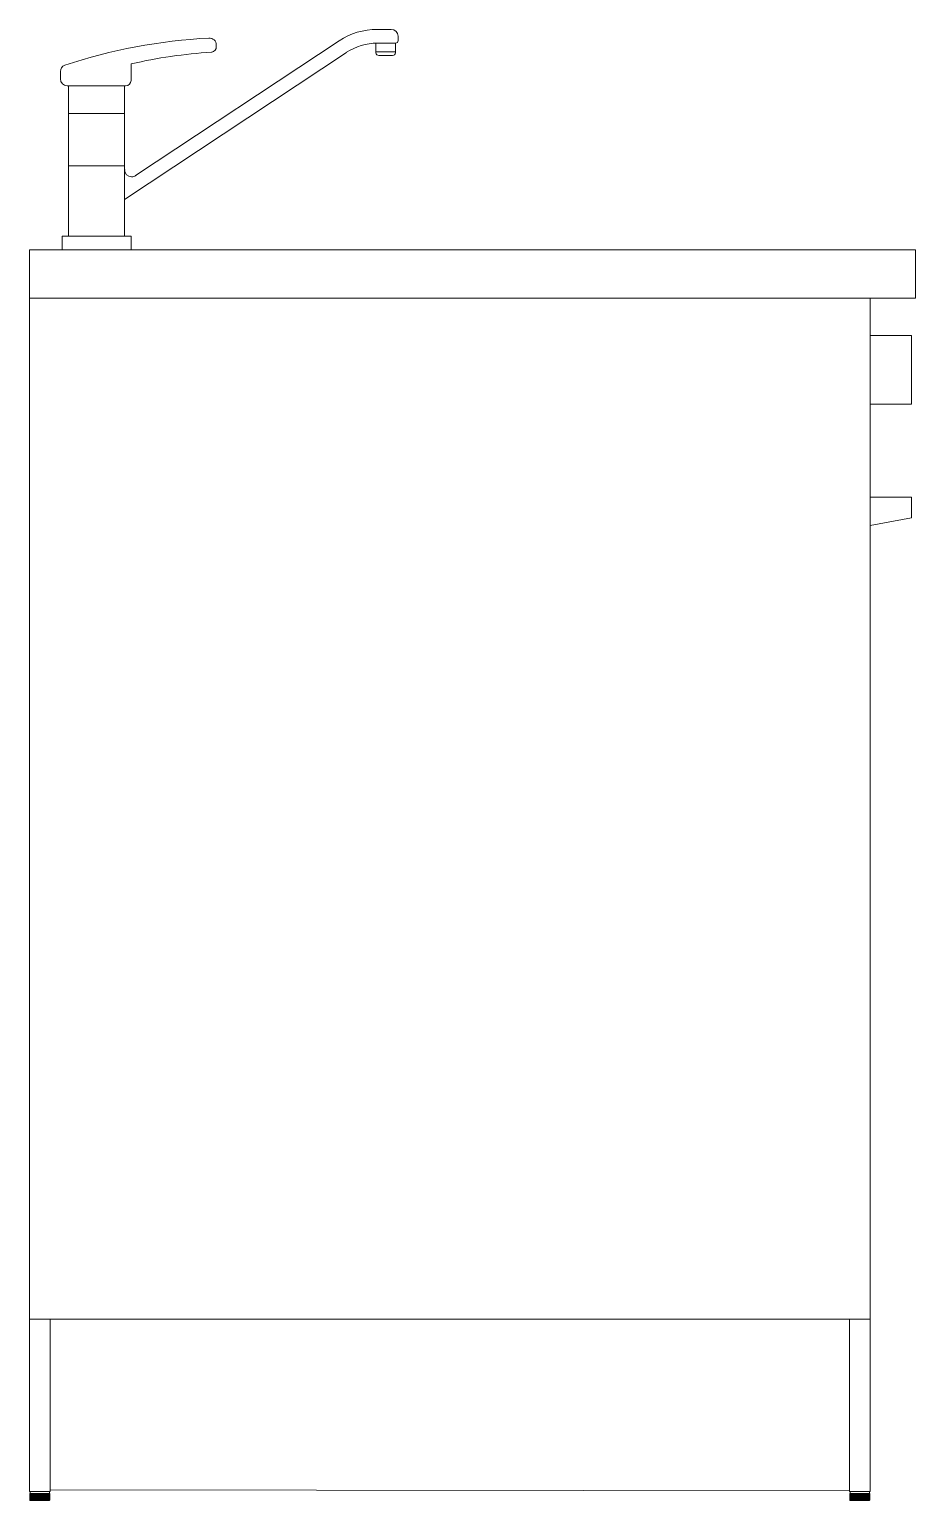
# Model space of a CAD drawing. Header units: centimetres. Extents: x -16179 to 12840, y -10704 to 3856.
# Drawn here: x 4314.7 to 4379, y -951.6 to -844.9 of the extents above; entities that cross this region are included whole.
import ezdxf

# ---------------------------------------------------------------- set-up
doc = ezdxf.new("R2010")
doc.units = ezdxf.units.CM
doc.header["$MEASUREMENT"] = 0
doc.layers.add('0_Num_Penna__7_Num_Penna__7_Num_Penna__7', color=7, linetype='Continuous', lineweight=18)
doc.layers.add('elementi incassati_Num_Penna__4_Num_Penna__4_Num_Penna__4', color=4, linetype='Continuous', lineweight=18)

msp = doc.modelspace()

# ---------------------------------------------------------------- linework, layer by layer
at = {"layer": '0_Num_Penna__7_Num_Penna__7_Num_Penna__7', "color": 7, "linetype": 'Continuous', "lineweight": 18}
for p, q in [((4339.9, -844.87), (4340.93, -844.87)), ((4341.43, -845.37), (4341.43, -845.67)), ((4337.69, -846.54), (4321.58, -857.22)), ((4322.38, -855.48), (4337.14, -845.71)), ((4327.88, -846.53), (4327.93, -846.53)), ((4328.23, -846), (4328.23, -846.1)), ((4339.82, -846.57), (4339.82, -845.87)), ((4339.82, -846.51), (4341.23, -846.51)), ((4341.23, -845.87), (4339.9, -845.87)), ((4341.23, -845.87), (4341.23, -846.57)), ((4322.05, -848.57), (4322.05, -847.37)), ((4341.03, -846.77), (4340.02, -846.77)), ((4316.92, -848.47), (4316.92, -847.94)), ((4317.42, -848.97), (4321.58, -848.97)), ((4317.42, -848.97), (4317.5, -848.97)), ((4317.5, -859.89), (4317.5, -848.97)), ((4321.58, -848.97), (4321.58, -859.89)), ((4321.58, -848.97), (4321.65, -848.97)), ((4317.5, -850.97), (4321.58, -850.97)), ((4317.5, -854.78), (4321.58, -854.78)), ((4321.58, -855.07), (4321.63, -855.07)), ((4322.08, -855.57), (4322.1, -855.57)), ((4317.05, -860.87), (4317.05, -859.89)), ((4317.05, -859.89), (4322.05, -859.89)), ((4322.05, -859.89), (4322.05, -860.87)), ((4314.67, -860.87), (4378.97, -860.87)), ((4314.67, -860.87), (4314.67, -950.97)), ((4322.05, -860.87), (4317.05, -860.87)), ((4378.97, -860.87), (4378.97, -864.37)), ((4378.97, -864.37), (4314.67, -864.37)), ((4375.67, -864.37), (4375.67, -938.47)), ((4314.67, -938.47), (4316.17, -938.47)), ((4314.67, -950.97), (4314.67, -938.47)), ((4316.17, -938.47), (4316.17, -950.97)), ((4374.17, -938.47), (4316.17, -938.47)), ((4375.67, -938.47), (4374.17, -938.47)), ((4374.17, -938.47), (4374.17, -950.97)), ((4375.67, -938.47), (4375.67, -950.97)), ((4316.17, -950.97), (4314.67, -950.97)), ((4316.12, -950.97), (4314.73, -950.97)), ((4374.17, -950.94), (4316.17, -950.87)), ((4375.67, -950.97), (4374.17, -950.97)), ((4375.62, -950.97), (4374.23, -950.97))]:
    msp.add_line(p, q, dxfattribs=at)
at = {"layer": '0_Num_Penna__7_Num_Penna__7_Num_Penna__7', "color": 7, "linetype": 'Continuous', "lineweight": 18, "flags": 128}
for points in [[(4314.7, -951.12), (4314.7, -951.61), (4314.7, -951.61), (4314.71, -951.61)], [(4314.71, -951.12), (4314.71, -951.61), (4314.71, -951.61), (4314.71, -951.61), (4314.72, -951.61)], [(4314.71, -951.12), (4314.71, -951.12), (4314.71, -951.12), (4314.72, -951.12)], [(4314.72, -951.62), (4314.72, -951.62), (4314.72, -951.61), (4314.72, -951.61), (4314.72, -951.61), (4314.72, -951.12)], [(4314.75, -951.12), (4314.74, -951.12), (4314.73, -951.12), (4314.73, -951.12), (4314.73, -951.12), (4314.72, -951.12)], [(4314.73, -951.12), (4314.73, -950.97)], [(4314.73, -951.12), (4314.73, -951.61), (4314.73, -951.61), (4314.74, -951.61), (4314.75, -951.61)], [(4314.74, -951.62), (4314.74, -951.62), (4314.74, -951.61), (4314.74, -951.61), (4314.75, -951.61), (4314.75, -951.12)], [(4314.78, -951.12), (4314.77, -951.12), (4314.76, -951.12), (4314.76, -951.12), (4314.75, -951.12), (4314.75, -951.12)], [(4314.76, -951.12), (4314.76, -951.61), (4314.76, -951.61), (4314.77, -951.61), (4314.78, -951.61)], [(4314.77, -951.62), (4314.77, -951.62), (4314.77, -951.62), (4314.78, -951.62), (4314.78, -951.61), (4314.78, -951.61), (4314.78, -951.12)], [(4314.83, -951.12), (4314.82, -951.12), (4314.81, -951.12), (4314.81, -951.12), (4314.79, -951.12), (4314.78, -951.12)], [(4314.81, -951.62), (4314.81, -951.62), (4314.82, -951.62), (4314.82, -951.62), (4314.82, -951.62), (4314.83, -951.61), (4314.83, -951.61), (4314.83, -951.12)], [(4314.81, -951.12), (4314.81, -951.61), (4314.81, -951.61), (4314.82, -951.61), (4314.83, -951.61)], [(4314.88, -951.12), (4314.88, -951.12), (4314.86, -951.12), (4314.86, -951.12), (4314.86, -951.12), (4314.84, -951.12), (4314.83, -951.12)], [(4314.86, -951.62), (4314.87, -951.62), (4314.87, -951.62), (4314.88, -951.62), (4314.88, -951.62), (4314.88, -951.61), (4314.88, -951.61), (4314.88, -951.12)], [(4314.86, -951.12), (4314.86, -951.61), (4314.86, -951.61), (4314.86, -951.61), (4314.88, -951.61), (4314.88, -951.61)], [(4314.95, -951.12), (4314.94, -951.12), (4314.93, -951.12), (4314.93, -951.12), (4314.92, -951.12), (4314.9, -951.12), (4314.88, -951.12)], [(4314.92, -951.12), (4314.92, -951.61), (4314.93, -951.61), (4314.93, -951.61), (4314.94, -951.61), (4314.95, -951.61)], [(4314.93, -951.61), (4314.93, -951.62), (4314.93, -951.62), (4314.94, -951.62), (4314.94, -951.62), (4314.95, -951.61), (4314.95, -951.61), (4314.95, -951.12)], [(4315.02, -951.12), (4315.01, -951.12), (4315, -951.12), (4314.99, -951.12), (4314.99, -951.12), (4314.97, -951.12), (4314.95, -951.12)], [(4314.99, -951.12), (4314.99, -951.61), (4314.99, -951.61), (4315, -951.62), (4315.01, -951.62), (4315.01, -951.62), (4315.02, -951.61), (4315.02, -951.61), (4315.02, -951.61), (4315.02, -951.12)], [(4315.11, -951.12), (4315.09, -951.12), (4315.08, -951.12), (4315.07, -951.12), (4315.07, -951.12), (4315.05, -951.12), (4315.02, -951.12)], [(4315.07, -951.12), (4315.07, -951.61), (4315.07, -951.61), (4315.08, -951.62), (4315.09, -951.62), (4315.09, -951.62), (4315.1, -951.61), (4315.11, -951.61), (4315.11, -951.61), (4315.11, -951.12)], [(4315.19, -951.12), (4315.18, -951.12), (4315.17, -951.12), (4315.16, -951.12), (4315.15, -951.12), (4315.13, -951.12), (4315.11, -951.12)], [(4315.15, -951.12), (4315.15, -951.61), (4315.16, -951.61), (4315.17, -951.62), (4315.17, -951.62), (4315.18, -951.62), (4315.19, -951.61), (4315.19, -951.61), (4315.19, -951.61), (4315.19, -951.12)], [(4315.29, -951.12), (4315.27, -951.12), (4315.26, -951.12), (4315.25, -951.12), (4315.25, -951.12), (4315.22, -951.12), (4315.19, -951.12)], [(4315.25, -951.12), (4315.25, -951.61), (4315.25, -951.61), (4315.26, -951.62), (4315.26, -951.62), (4315.27, -951.62), (4315.28, -951.61), (4315.28, -951.61), (4315.29, -951.61), (4315.29, -951.12)], [(4315.38, -951.12), (4315.37, -951.12), (4315.35, -951.12), (4315.34, -951.12), (4315.34, -951.12), (4315.31, -951.12), (4315.28, -951.12)], [(4315.34, -951.12), (4315.34, -951.61), (4315.34, -951.61), (4315.35, -951.62), (4315.35, -951.62), (4315.36, -951.62), (4315.37, -951.61), (4315.38, -951.61), (4315.38, -951.61), (4315.38, -951.12)], [(4315.47, -951.12), (4315.46, -951.12), (4315.45, -951.12), (4315.44, -951.12), (4315.43, -951.12), (4315.4, -951.12), (4315.38, -951.12)], [(4315.43, -951.12), (4315.43, -951.61), (4315.43, -951.61), (4315.43, -951.61), (4315.44, -951.62), (4315.45, -951.62), (4315.46, -951.62), (4315.47, -951.61), (4315.47, -951.61), (4315.47, -951.12)], [(4315.56, -951.12), (4315.56, -951.12), (4315.55, -951.12), (4315.53, -951.12), (4315.52, -951.12), (4315.5, -951.12), (4315.47, -951.12)], [(4315.52, -951.12), (4315.52, -951.61), (4315.53, -951.61), (4315.53, -951.61), (4315.54, -951.62), (4315.55, -951.62), (4315.55, -951.62), (4315.56, -951.61), (4315.56, -951.61), (4315.56, -951.12)], [(4315.65, -951.12), (4315.65, -951.12), (4315.64, -951.12), (4315.63, -951.12), (4315.62, -951.12), (4315.59, -951.12), (4315.56, -951.12)], [(4315.62, -951.12), (4315.62, -951.61), (4315.62, -951.61), (4315.62, -951.61), (4315.63, -951.62), (4315.63, -951.62), (4315.64, -951.62), (4315.65, -951.61), (4315.65, -951.61), (4315.65, -951.12)], [(4315.74, -951.12), (4315.73, -951.12), (4315.73, -951.12), (4315.71, -951.12), (4315.7, -951.12), (4315.68, -951.12), (4315.65, -951.12)], [(4315.7, -951.12), (4315.7, -951.61), (4315.71, -951.61), (4315.71, -951.61), (4315.72, -951.62), (4315.72, -951.62), (4315.73, -951.62), (4315.74, -951.61), (4315.74, -951.61), (4315.74, -951.12)], [(4315.82, -951.12), (4315.82, -951.12), (4315.81, -951.12), (4315.8, -951.12), (4315.79, -951.12), (4315.76, -951.12), (4315.74, -951.12)], [(4315.79, -951.12), (4315.79, -951.61), (4315.79, -951.61), (4315.79, -951.61), (4315.8, -951.62), (4315.8, -951.62), (4315.81, -951.62), (4315.82, -951.61), (4315.82, -951.61), (4315.82, -951.12)], [(4315.89, -951.12), (4315.89, -951.12), (4315.89, -951.12), (4315.88, -951.12), (4315.86, -951.12), (4315.84, -951.12), (4315.82, -951.12)], [(4315.89, -951.61), (4315.89, -951.62), (4315.88, -951.62), (4315.88, -951.62), (4315.87, -951.62), (4315.87, -951.61), (4315.86, -951.61), (4315.86, -951.12)], [(4315.89, -951.61), (4315.89, -951.61), (4315.89, -951.61), (4315.89, -951.61), (4315.89, -951.12)], [(4315.96, -951.12), (4315.96, -951.12), (4315.95, -951.12), (4315.94, -951.12), (4315.93, -951.12), (4315.91, -951.12), (4315.89, -951.12)], [(4315.96, -951.62), (4315.95, -951.62), (4315.95, -951.62), (4315.94, -951.62), (4315.94, -951.62), (4315.94, -951.61), (4315.93, -951.61), (4315.93, -951.12)], [(4315.96, -951.62), (4315.96, -951.61), (4315.96, -951.61), (4315.96, -951.61), (4315.96, -951.61), (4315.96, -951.61), (4315.96, -951.61), (4315.96, -951.12)], [(4316.02, -951.12), (4316.02, -951.12), (4316.01, -951.12), (4316, -951.12), (4315.98, -951.12), (4315.96, -951.12)], [(4316.01, -951.62), (4316.01, -951.62), (4316.01, -951.62), (4316, -951.62), (4316, -951.62), (4316, -951.61), (4316, -951.61), (4316, -951.12)], [(4316.01, -951.62), (4316.02, -951.62), (4316.02, -951.61), (4316.02, -951.61), (4316.02, -951.61), (4316.02, -951.61), (4316.02, -951.61), (4316.02, -951.12)], [(4316.07, -951.12), (4316.07, -951.12), (4316.06, -951.12), (4316.05, -951.12), (4316.03, -951.12), (4316.02, -951.12)], [(4316.06, -951.62), (4316.06, -951.62), (4316.06, -951.62), (4316.05, -951.62), (4316.05, -951.62), (4316.05, -951.61), (4316.05, -951.61), (4316.05, -951.12)], [(4316.06, -951.62), (4316.06, -951.62), (4316.07, -951.61), (4316.07, -951.61), (4316.07, -951.61), (4316.07, -951.61), (4316.07, -951.61), (4316.07, -951.12)], [(4316.11, -951.12), (4316.11, -951.12), (4316.1, -951.12), (4316.09, -951.12), (4316.08, -951.12), (4316.07, -951.12)], [(4316.1, -951.62), (4316.09, -951.62), (4316.09, -951.62), (4316.09, -951.62), (4316.09, -951.61), (4316.09, -951.61), (4316.09, -951.12)], [(4316.1, -951.62), (4316.1, -951.62), (4316.1, -951.62), (4316.1, -951.61), (4316.11, -951.61), (4316.11, -951.61), (4316.11, -951.61), (4316.11, -951.61), (4316.11, -951.61), (4316.11, -951.12)], [(4316.13, -951.12), (4316.13, -951.12), (4316.13, -951.12), (4316.12, -951.12), (4316.11, -951.12), (4316.11, -951.12)], [(4316.12, -951.12), (4316.12, -950.97)], [(4316.12, -951.62), (4316.12, -951.62), (4316.12, -951.61), (4316.12, -951.61), (4316.12, -951.61), (4316.12, -951.12)], [(4316.12, -951.62), (4316.13, -951.62), (4316.13, -951.62), (4316.13, -951.61), (4316.13, -951.61), (4316.13, -951.61), (4316.13, -951.61), (4316.13, -951.61), (4316.13, -951.61), (4316.13, -951.12)], [(4316.15, -951.12), (4316.14, -951.12), (4316.14, -951.12), (4316.13, -951.12)], [(4316.14, -951.62), (4316.14, -951.62), (4316.14, -951.61), (4316.14, -951.61), (4316.14, -951.61), (4316.14, -951.12)], [(4316.14, -951.62), (4316.14, -951.62), (4316.15, -951.62), (4316.15, -951.61), (4316.15, -951.61), (4316.15, -951.61), (4316.15, -951.61), (4316.15, -951.61), (4316.15, -951.12)], [(4316.15, -951.12), (4316.15, -951.61), (4316.15, -951.61)], [(4374.2, -951.12), (4374.2, -951.61), (4374.2, -951.61), (4374.21, -951.61)], [(4374.21, -951.12), (4374.21, -951.61), (4374.21, -951.61), (4374.21, -951.61), (4374.22, -951.61)], [(4374.21, -951.12), (4374.21, -951.12), (4374.21, -951.12), (4374.22, -951.12)], [(4374.22, -951.62), (4374.22, -951.62), (4374.22, -951.61), (4374.22, -951.61), (4374.22, -951.61), (4374.22, -951.12)], [(4374.25, -951.12), (4374.24, -951.12), (4374.23, -951.12), (4374.23, -951.12), (4374.23, -951.12), (4374.22, -951.12)], [(4374.23, -951.12), (4374.23, -950.97)], [(4374.23, -951.12), (4374.23, -951.61), (4374.23, -951.61), (4374.24, -951.61), (4374.25, -951.61)], [(4374.24, -951.62), (4374.24, -951.62), (4374.24, -951.61), (4374.24, -951.61), (4374.25, -951.61), (4374.25, -951.12)], [(4374.28, -951.12), (4374.27, -951.12), (4374.26, -951.12), (4374.26, -951.12), (4374.25, -951.12), (4374.25, -951.12)], [(4374.26, -951.12), (4374.26, -951.61), (4374.26, -951.61), (4374.27, -951.61), (4374.28, -951.61)], [(4374.27, -951.62), (4374.27, -951.62), (4374.27, -951.62), (4374.28, -951.62), (4374.28, -951.61), (4374.28, -951.61), (4374.28, -951.12)], [(4374.33, -951.12), (4374.32, -951.12), (4374.31, -951.12), (4374.31, -951.12), (4374.29, -951.12), (4374.28, -951.12)], [(4374.31, -951.62), (4374.31, -951.62), (4374.32, -951.62), (4374.32, -951.62), (4374.32, -951.62), (4374.33, -951.61), (4374.33, -951.61), (4374.33, -951.12)], [(4374.31, -951.12), (4374.31, -951.61), (4374.31, -951.61), (4374.32, -951.61), (4374.33, -951.61)], [(4374.38, -951.12), (4374.38, -951.12), (4374.36, -951.12), (4374.36, -951.12), (4374.36, -951.12), (4374.34, -951.12), (4374.33, -951.12)], [(4374.36, -951.62), (4374.37, -951.62), (4374.37, -951.62), (4374.38, -951.62), (4374.38, -951.62), (4374.38, -951.61), (4374.38, -951.61), (4374.38, -951.12)], [(4374.36, -951.12), (4374.36, -951.61), (4374.36, -951.61), (4374.36, -951.61), (4374.38, -951.61), (4374.38, -951.61)], [(4374.45, -951.12), (4374.44, -951.12), (4374.43, -951.12), (4374.43, -951.12), (4374.42, -951.12), (4374.4, -951.12), (4374.38, -951.12)], [(4374.42, -951.12), (4374.42, -951.61), (4374.43, -951.61), (4374.43, -951.61), (4374.44, -951.61), (4374.45, -951.61)], [(4374.43, -951.61), (4374.43, -951.62), (4374.43, -951.62), (4374.44, -951.62), (4374.44, -951.62), (4374.45, -951.61), (4374.45, -951.61), (4374.45, -951.12)], [(4374.52, -951.12), (4374.51, -951.12), (4374.5, -951.12), (4374.49, -951.12), (4374.49, -951.12), (4374.47, -951.12), (4374.45, -951.12)], [(4374.49, -951.12), (4374.49, -951.61), (4374.49, -951.61), (4374.5, -951.62), (4374.51, -951.62), (4374.51, -951.62), (4374.52, -951.61), (4374.52, -951.61), (4374.52, -951.61), (4374.52, -951.12)], [(4374.61, -951.12), (4374.59, -951.12), (4374.58, -951.12), (4374.57, -951.12), (4374.57, -951.12), (4374.55, -951.12), (4374.52, -951.12)], [(4374.57, -951.12), (4374.57, -951.61), (4374.57, -951.61), (4374.58, -951.62), (4374.59, -951.62), (4374.59, -951.62), (4374.6, -951.61), (4374.61, -951.61), (4374.61, -951.61), (4374.61, -951.12)], [(4374.69, -951.12), (4374.68, -951.12), (4374.67, -951.12), (4374.66, -951.12), (4374.65, -951.12), (4374.63, -951.12), (4374.61, -951.12)], [(4374.65, -951.12), (4374.65, -951.61), (4374.66, -951.61), (4374.67, -951.62), (4374.67, -951.62), (4374.68, -951.62), (4374.69, -951.61), (4374.69, -951.61), (4374.69, -951.61), (4374.69, -951.12)], [(4374.79, -951.12), (4374.77, -951.12), (4374.76, -951.12), (4374.75, -951.12), (4374.75, -951.12), (4374.72, -951.12), (4374.69, -951.12)], [(4374.75, -951.12), (4374.75, -951.61), (4374.75, -951.61), (4374.76, -951.62), (4374.76, -951.62), (4374.77, -951.62), (4374.78, -951.61), (4374.78, -951.61), (4374.79, -951.61), (4374.79, -951.12)], [(4374.88, -951.12), (4374.87, -951.12), (4374.85, -951.12), (4374.84, -951.12), (4374.84, -951.12), (4374.81, -951.12), (4374.78, -951.12)], [(4374.84, -951.12), (4374.84, -951.61), (4374.84, -951.61), (4374.85, -951.62), (4374.85, -951.62), (4374.86, -951.62), (4374.87, -951.61), (4374.88, -951.61), (4374.88, -951.61), (4374.88, -951.12)], [(4374.97, -951.12), (4374.96, -951.12), (4374.95, -951.12), (4374.94, -951.12), (4374.93, -951.12), (4374.9, -951.12), (4374.88, -951.12)], [(4374.93, -951.12), (4374.93, -951.61), (4374.93, -951.61), (4374.93, -951.61), (4374.94, -951.62), (4374.95, -951.62), (4374.96, -951.62), (4374.97, -951.61), (4374.97, -951.61), (4374.97, -951.12)], [(4375.06, -951.12), (4375.06, -951.12), (4375.05, -951.12), (4375.03, -951.12), (4375.02, -951.12), (4375, -951.12), (4374.97, -951.12)], [(4375.02, -951.12), (4375.02, -951.61), (4375.03, -951.61), (4375.03, -951.61), (4375.04, -951.62), (4375.05, -951.62), (4375.05, -951.62), (4375.06, -951.61), (4375.06, -951.61), (4375.06, -951.12)], [(4375.15, -951.12), (4375.15, -951.12), (4375.14, -951.12), (4375.13, -951.12), (4375.12, -951.12), (4375.09, -951.12), (4375.06, -951.12)], [(4375.12, -951.12), (4375.12, -951.61), (4375.12, -951.61), (4375.12, -951.61), (4375.13, -951.62), (4375.13, -951.62), (4375.14, -951.62), (4375.15, -951.61), (4375.15, -951.61), (4375.15, -951.12)], [(4375.24, -951.12), (4375.23, -951.12), (4375.23, -951.12), (4375.21, -951.12), (4375.2, -951.12), (4375.18, -951.12), (4375.15, -951.12)], [(4375.2, -951.12), (4375.2, -951.61), (4375.21, -951.61), (4375.21, -951.61), (4375.22, -951.62), (4375.22, -951.62), (4375.23, -951.62), (4375.24, -951.61), (4375.24, -951.61), (4375.24, -951.12)], [(4375.32, -951.12), (4375.32, -951.12), (4375.31, -951.12), (4375.3, -951.12), (4375.29, -951.12), (4375.26, -951.12), (4375.24, -951.12)], [(4375.29, -951.12), (4375.29, -951.61), (4375.29, -951.61), (4375.29, -951.61), (4375.3, -951.62), (4375.3, -951.62), (4375.31, -951.62), (4375.32, -951.61), (4375.32, -951.61), (4375.32, -951.12)], [(4375.39, -951.12), (4375.39, -951.12), (4375.39, -951.12), (4375.38, -951.12), (4375.36, -951.12), (4375.34, -951.12), (4375.32, -951.12)], [(4375.39, -951.61), (4375.39, -951.62), (4375.38, -951.62), (4375.38, -951.62), (4375.37, -951.62), (4375.37, -951.61), (4375.36, -951.61), (4375.36, -951.12)], [(4375.39, -951.61), (4375.39, -951.61), (4375.39, -951.61), (4375.39, -951.61), (4375.39, -951.12)], [(4375.46, -951.12), (4375.46, -951.12), (4375.45, -951.12), (4375.44, -951.12), (4375.43, -951.12), (4375.41, -951.12), (4375.39, -951.12)], [(4375.46, -951.62), (4375.45, -951.62), (4375.45, -951.62), (4375.44, -951.62), (4375.44, -951.62), (4375.44, -951.61), (4375.43, -951.61), (4375.43, -951.12)], [(4375.46, -951.62), (4375.46, -951.61), (4375.46, -951.61), (4375.46, -951.61), (4375.46, -951.61), (4375.46, -951.61), (4375.46, -951.61), (4375.46, -951.12)], [(4375.52, -951.12), (4375.52, -951.12), (4375.51, -951.12), (4375.5, -951.12), (4375.48, -951.12), (4375.46, -951.12)], [(4375.51, -951.62), (4375.51, -951.62), (4375.51, -951.62), (4375.5, -951.62), (4375.5, -951.62), (4375.5, -951.61), (4375.5, -951.61), (4375.5, -951.12)], [(4375.51, -951.62), (4375.52, -951.62), (4375.52, -951.61), (4375.52, -951.61), (4375.52, -951.61), (4375.52, -951.61), (4375.52, -951.61), (4375.52, -951.12)], [(4375.57, -951.12), (4375.57, -951.12), (4375.56, -951.12), (4375.55, -951.12), (4375.53, -951.12), (4375.52, -951.12)], [(4375.56, -951.62), (4375.56, -951.62), (4375.56, -951.62), (4375.55, -951.62), (4375.55, -951.62), (4375.55, -951.61), (4375.55, -951.61), (4375.55, -951.12)], [(4375.56, -951.62), (4375.56, -951.62), (4375.57, -951.61), (4375.57, -951.61), (4375.57, -951.61), (4375.57, -951.61), (4375.57, -951.61), (4375.57, -951.12)], [(4375.61, -951.12), (4375.61, -951.12), (4375.6, -951.12), (4375.59, -951.12), (4375.58, -951.12), (4375.57, -951.12)], [(4375.6, -951.62), (4375.59, -951.62), (4375.59, -951.62), (4375.59, -951.62), (4375.59, -951.61), (4375.59, -951.61), (4375.59, -951.12)], [(4375.6, -951.62), (4375.6, -951.62), (4375.6, -951.62), (4375.6, -951.61), (4375.61, -951.61), (4375.61, -951.61), (4375.61, -951.61), (4375.61, -951.61), (4375.61, -951.61), (4375.61, -951.12)], [(4375.63, -951.12), (4375.63, -951.12), (4375.63, -951.12), (4375.62, -951.12), (4375.61, -951.12), (4375.61, -951.12)], [(4375.62, -951.12), (4375.62, -950.97)], [(4375.62, -951.62), (4375.62, -951.62), (4375.62, -951.61), (4375.62, -951.61), (4375.62, -951.61), (4375.62, -951.12)], [(4375.62, -951.62), (4375.63, -951.62), (4375.63, -951.62), (4375.63, -951.61), (4375.63, -951.61), (4375.63, -951.61), (4375.63, -951.61), (4375.63, -951.61), (4375.63, -951.61), (4375.63, -951.12)], [(4375.65, -951.12), (4375.64, -951.12), (4375.64, -951.12), (4375.63, -951.12)], [(4375.64, -951.62), (4375.64, -951.62), (4375.64, -951.61), (4375.64, -951.61), (4375.64, -951.61), (4375.64, -951.12)], [(4375.64, -951.62), (4375.64, -951.62), (4375.65, -951.62), (4375.65, -951.61), (4375.65, -951.61), (4375.65, -951.61), (4375.65, -951.61), (4375.65, -951.61), (4375.65, -951.12)], [(4375.65, -951.12), (4375.65, -951.61), (4375.65, -951.61)], [(4314.71, -951.62), (4314.7, -951.62), (4314.7, -951.62), (4314.7, -951.61), (4314.7, -951.61), (4314.7, -951.61), (4314.7, -951.61), (4314.7, -951.61), (4314.7, -951.61)], [(4314.72, -951.62), (4314.71, -951.62), (4314.71, -951.62), (4314.71, -951.62), (4314.71, -951.61), (4314.71, -951.61), (4314.71, -951.61), (4314.71, -951.61), (4314.71, -951.61)], [(4316.01, -951.63), (4315.96, -951.63), (4315.91, -951.63), (4315.86, -951.63), (4315.8, -951.63), (4315.73, -951.63), (4315.67, -951.63), (4315.6, -951.63), (4315.53, -951.63), (4315.45, -951.63), (4315.38, -951.63), (4315.31, -951.63), (4315.24, -951.63), (4315.17, -951.63), (4315.11, -951.63), (4315.04, -951.63), (4314.98, -951.63), (4314.93, -951.63), (4314.88, -951.63), (4314.83, -951.63), (4314.79, -951.63), (4314.76, -951.63), (4314.74, -951.63), (4314.72, -951.63), (4314.71, -951.63), (4314.71, -951.63), (4314.71, -951.62)], [(4314.72, -951.64), (4314.71, -951.64), (4314.71, -951.64), (4314.71, -951.63), (4314.71, -951.63), (4314.71, -951.63), (4314.71, -951.63), (4314.71, -951.63), (4314.71, -951.63)], [(4316, -951.64), (4315.96, -951.64), (4315.9, -951.64), (4315.84, -951.64), (4315.78, -951.64), (4315.72, -951.64), (4315.65, -951.64), (4315.58, -951.64), (4315.5, -951.64), (4315.43, -951.64), (4315.35, -951.64), (4315.28, -951.64), (4315.21, -951.64), (4315.14, -951.64), (4315.07, -951.64), (4315.01, -951.64), (4314.95, -951.64), (4314.9, -951.64), (4314.85, -951.64), (4314.81, -951.64), (4314.78, -951.64), (4314.75, -951.64), (4314.73, -951.64), (4314.72, -951.64), (4314.72, -951.64)], [(4314.74, -951.62), (4314.73, -951.62), (4314.73, -951.62), (4314.73, -951.61), (4314.73, -951.61), (4314.73, -951.61), (4314.73, -951.61), (4314.73, -951.61), (4314.73, -951.61)], [(4314.77, -951.62), (4314.77, -951.62), (4314.76, -951.62), (4314.76, -951.61), (4314.76, -951.61), (4314.76, -951.61), (4314.76, -951.61), (4314.76, -951.61)], [(4314.81, -951.62), (4314.81, -951.62), (4314.81, -951.61), (4314.81, -951.61), (4314.81, -951.61), (4314.81, -951.61), (4314.81, -951.61)], [(4314.86, -951.62), (4314.86, -951.61), (4314.86, -951.61), (4314.86, -951.61), (4314.86, -951.61), (4314.86, -951.61), (4314.86, -951.61)], [(4314.99, -951.61), (4314.99, -951.61), (4315, -951.61), (4315.01, -951.61), (4315.02, -951.61)], [(4315.07, -951.61), (4315.07, -951.61), (4315.08, -951.61), (4315.09, -951.61), (4315.11, -951.61)], [(4315.15, -951.61), (4315.16, -951.61), (4315.17, -951.61), (4315.18, -951.61), (4315.19, -951.61)], [(4315.25, -951.61), (4315.25, -951.61), (4315.26, -951.61), (4315.27, -951.61), (4315.29, -951.61)], [(4315.34, -951.61), (4315.34, -951.61), (4315.35, -951.61), (4315.37, -951.61), (4315.38, -951.61)], [(4315.43, -951.61), (4315.44, -951.61), (4315.45, -951.61), (4315.46, -951.61), (4315.47, -951.61)], [(4315.52, -951.61), (4315.53, -951.61), (4315.55, -951.61), (4315.56, -951.61), (4315.56, -951.61)], [(4315.62, -951.61), (4315.63, -951.61), (4315.64, -951.61), (4315.65, -951.61), (4315.65, -951.61)], [(4315.7, -951.61), (4315.71, -951.61), (4315.73, -951.61), (4315.73, -951.61), (4315.74, -951.61)], [(4315.79, -951.61), (4315.8, -951.61), (4315.81, -951.61), (4315.82, -951.61), (4315.82, -951.61)], [(4315.86, -951.61), (4315.88, -951.61), (4315.89, -951.61), (4315.89, -951.61), (4315.89, -951.61)], [(4315.93, -951.61), (4315.94, -951.61), (4315.95, -951.61), (4315.96, -951.61), (4315.96, -951.61)], [(4316, -951.61), (4316.01, -951.61), (4316.02, -951.61), (4316.02, -951.61)], [(4316.13, -951.64), (4316.13, -951.64), (4316.11, -951.64), (4316.1, -951.64), (4316.07, -951.64), (4316.04, -951.64), (4316, -951.64)], [(4316.14, -951.62), (4316.14, -951.63), (4316.14, -951.63), (4316.13, -951.63), (4316.11, -951.63), (4316.08, -951.63), (4316.05, -951.63), (4316.01, -951.63)], [(4316.05, -951.61), (4316.06, -951.61), (4316.07, -951.61), (4316.07, -951.61)], [(4316.09, -951.61), (4316.1, -951.61), (4316.11, -951.61), (4316.11, -951.61)], [(4316.12, -951.61), (4316.13, -951.61), (4316.13, -951.61), (4316.13, -951.61)], [(4316.14, -951.63), (4316.14, -951.63), (4316.14, -951.63), (4316.14, -951.63), (4316.14, -951.63), (4316.14, -951.63), (4316.14, -951.64), (4316.13, -951.64), (4316.13, -951.64)], [(4316.15, -951.61), (4316.15, -951.61), (4316.15, -951.61), (4316.15, -951.61), (4316.14, -951.61), (4316.14, -951.62), (4316.14, -951.62), (4316.14, -951.62)], [(4374.21, -951.62), (4374.2, -951.62), (4374.2, -951.62), (4374.2, -951.61), (4374.2, -951.61), (4374.2, -951.61), (4374.2, -951.61), (4374.2, -951.61), (4374.2, -951.61)], [(4374.22, -951.62), (4374.21, -951.62), (4374.21, -951.62), (4374.21, -951.62), (4374.21, -951.61), (4374.21, -951.61), (4374.21, -951.61), (4374.21, -951.61), (4374.21, -951.61)], [(4375.51, -951.63), (4375.46, -951.63), (4375.41, -951.63), (4375.36, -951.63), (4375.3, -951.63), (4375.23, -951.63), (4375.17, -951.63), (4375.1, -951.63), (4375.03, -951.63), (4374.95, -951.63), (4374.88, -951.63), (4374.81, -951.63), (4374.74, -951.63), (4374.67, -951.63), (4374.61, -951.63), (4374.54, -951.63), (4374.48, -951.63), (4374.43, -951.63), (4374.38, -951.63), (4374.33, -951.63), (4374.29, -951.63), (4374.26, -951.63), (4374.24, -951.63), (4374.22, -951.63), (4374.21, -951.63), (4374.21, -951.63), (4374.21, -951.62)], [(4374.22, -951.64), (4374.21, -951.64), (4374.21, -951.64), (4374.21, -951.63), (4374.21, -951.63), (4374.21, -951.63), (4374.21, -951.63), (4374.21, -951.63), (4374.21, -951.63)], [(4375.5, -951.64), (4375.46, -951.64), (4375.4, -951.64), (4375.34, -951.64), (4375.28, -951.64), (4375.22, -951.64), (4375.15, -951.64), (4375.08, -951.64), (4375, -951.64), (4374.93, -951.64), (4374.85, -951.64), (4374.78, -951.64), (4374.71, -951.64), (4374.64, -951.64), (4374.57, -951.64), (4374.51, -951.64), (4374.45, -951.64), (4374.4, -951.64), (4374.35, -951.64), (4374.31, -951.64), (4374.28, -951.64), (4374.25, -951.64), (4374.23, -951.64), (4374.22, -951.64), (4374.22, -951.64)], [(4374.24, -951.62), (4374.23, -951.62), (4374.23, -951.62), (4374.23, -951.61), (4374.23, -951.61), (4374.23, -951.61), (4374.23, -951.61), (4374.23, -951.61), (4374.23, -951.61)], [(4374.27, -951.62), (4374.27, -951.62), (4374.26, -951.62), (4374.26, -951.61), (4374.26, -951.61), (4374.26, -951.61), (4374.26, -951.61), (4374.26, -951.61)], [(4374.31, -951.62), (4374.31, -951.62), (4374.31, -951.61), (4374.31, -951.61), (4374.31, -951.61), (4374.31, -951.61), (4374.31, -951.61)], [(4374.36, -951.62), (4374.36, -951.61), (4374.36, -951.61), (4374.36, -951.61), (4374.36, -951.61), (4374.36, -951.61), (4374.36, -951.61)], [(4374.49, -951.61), (4374.49, -951.61), (4374.5, -951.61), (4374.51, -951.61), (4374.52, -951.61)], [(4374.57, -951.61), (4374.57, -951.61), (4374.58, -951.61), (4374.59, -951.61), (4374.61, -951.61)], [(4374.65, -951.61), (4374.66, -951.61), (4374.67, -951.61), (4374.68, -951.61), (4374.69, -951.61)], [(4374.75, -951.61), (4374.75, -951.61), (4374.76, -951.61), (4374.77, -951.61), (4374.79, -951.61)], [(4374.84, -951.61), (4374.84, -951.61), (4374.85, -951.61), (4374.87, -951.61), (4374.88, -951.61)], [(4374.93, -951.61), (4374.94, -951.61), (4374.95, -951.61), (4374.96, -951.61), (4374.97, -951.61)], [(4375.02, -951.61), (4375.03, -951.61), (4375.05, -951.61), (4375.06, -951.61), (4375.06, -951.61)], [(4375.12, -951.61), (4375.13, -951.61), (4375.14, -951.61), (4375.15, -951.61), (4375.15, -951.61)], [(4375.2, -951.61), (4375.21, -951.61), (4375.23, -951.61), (4375.23, -951.61), (4375.24, -951.61)], [(4375.29, -951.61), (4375.3, -951.61), (4375.31, -951.61), (4375.32, -951.61), (4375.32, -951.61)], [(4375.36, -951.61), (4375.38, -951.61), (4375.39, -951.61), (4375.39, -951.61), (4375.39, -951.61)], [(4375.43, -951.61), (4375.44, -951.61), (4375.45, -951.61), (4375.46, -951.61), (4375.46, -951.61)], [(4375.5, -951.61), (4375.51, -951.61), (4375.52, -951.61), (4375.52, -951.61)], [(4375.63, -951.64), (4375.63, -951.64), (4375.61, -951.64), (4375.6, -951.64), (4375.57, -951.64), (4375.54, -951.64), (4375.5, -951.64)], [(4375.64, -951.62), (4375.64, -951.63), (4375.64, -951.63), (4375.63, -951.63), (4375.61, -951.63), (4375.58, -951.63), (4375.55, -951.63), (4375.51, -951.63)], [(4375.55, -951.61), (4375.56, -951.61), (4375.57, -951.61), (4375.57, -951.61)], [(4375.59, -951.61), (4375.6, -951.61), (4375.61, -951.61), (4375.61, -951.61)], [(4375.62, -951.61), (4375.63, -951.61), (4375.63, -951.61), (4375.63, -951.61)], [(4375.64, -951.63), (4375.64, -951.63), (4375.64, -951.63), (4375.64, -951.63), (4375.64, -951.63), (4375.64, -951.63), (4375.64, -951.64), (4375.63, -951.64), (4375.63, -951.64)], [(4375.65, -951.61), (4375.65, -951.61), (4375.65, -951.61), (4375.65, -951.61), (4375.64, -951.61), (4375.64, -951.62), (4375.64, -951.62), (4375.64, -951.62)]]:
    msp.add_lwpolyline(points, dxfattribs=at)
for points in [[(4314.7, -951.12), (4314.7, -951.12)], [(4315.19, -951.12), (4315.19, -951.12)], [(4374.2, -951.12), (4374.2, -951.12)], [(4374.69, -951.12), (4374.69, -951.12)], [(4314.71, -951.61), (4314.71, -951.61)], [(4314.93, -951.61), (4314.92, -951.61), (4314.92, -951.61), (4314.92, -951.61)], [(4316.14, -951.61), (4316.14, -951.61)], [(4374.21, -951.61), (4374.21, -951.61)], [(4374.43, -951.61), (4374.42, -951.61), (4374.42, -951.61), (4374.42, -951.61)], [(4375.64, -951.61), (4375.64, -951.61)]]:
    msp.add_lwpolyline(points, close=True, dxfattribs=at)
at = {"layer": '0_Num_Penna__7_Num_Penna__7_Num_Penna__7', "color": 7, "linetype": 'Continuous', "lineweight": 18}
for centre, radius, start, end in [((4329.89, -885.87), 40.43, 93.1156, 108.2394), ((4327.73, -846), 0.5, 0, 93.9569), ((4339.9, -849.87), 5, 90, 123.5201), ((4340.93, -845.37), 0.5, 0, 90), ((4329.79, -880.31), 33.83, 93.2443, 103.2214), ((4327.83, -846.13), 0.403, 277.0345, 4.5772), ((4339.9, -849.87), 4, 90, 123.5201), ((4340.02, -846.57), 0.2, 180, 270), ((4341.03, -846.57), 0.2, 270, 0), ((4341.23, -845.67), 0.2, 270, 0), ((4317.42, -847.94), 0.5, 111.3799, 180), ((4317.42, -848.47), 0.5, 180, 270), ((4321.65, -848.57), 0.4, 270, 0), ((4322.08, -855.07), 0.5, 180, 270), ((4322.1, -855.07), 0.5, 270, 304.88)]:
    msp.add_arc(centre, radius, start, end, dxfattribs=at)
at = {"layer": 'elementi incassati_Num_Penna__4_Num_Penna__4_Num_Penna__4', "color": 4, "linetype": 'Continuous', "lineweight": 18}
for p, q in [((4375.67, -867.08), (4378.67, -867.08)), ((4378.67, -867.08), (4378.67, -872.08)), ((4378.67, -872.08), (4375.67, -872.08)), ((4375.67, -878.82), (4375.67, -880.88)), ((4375.67, -878.82), (4378.67, -878.82)), ((4378.67, -878.82), (4378.67, -880.32)), ((4378.67, -880.32), (4375.67, -880.88))]:
    msp.add_line(p, q, dxfattribs=at)

doc.saveas('drawing.dxf')
